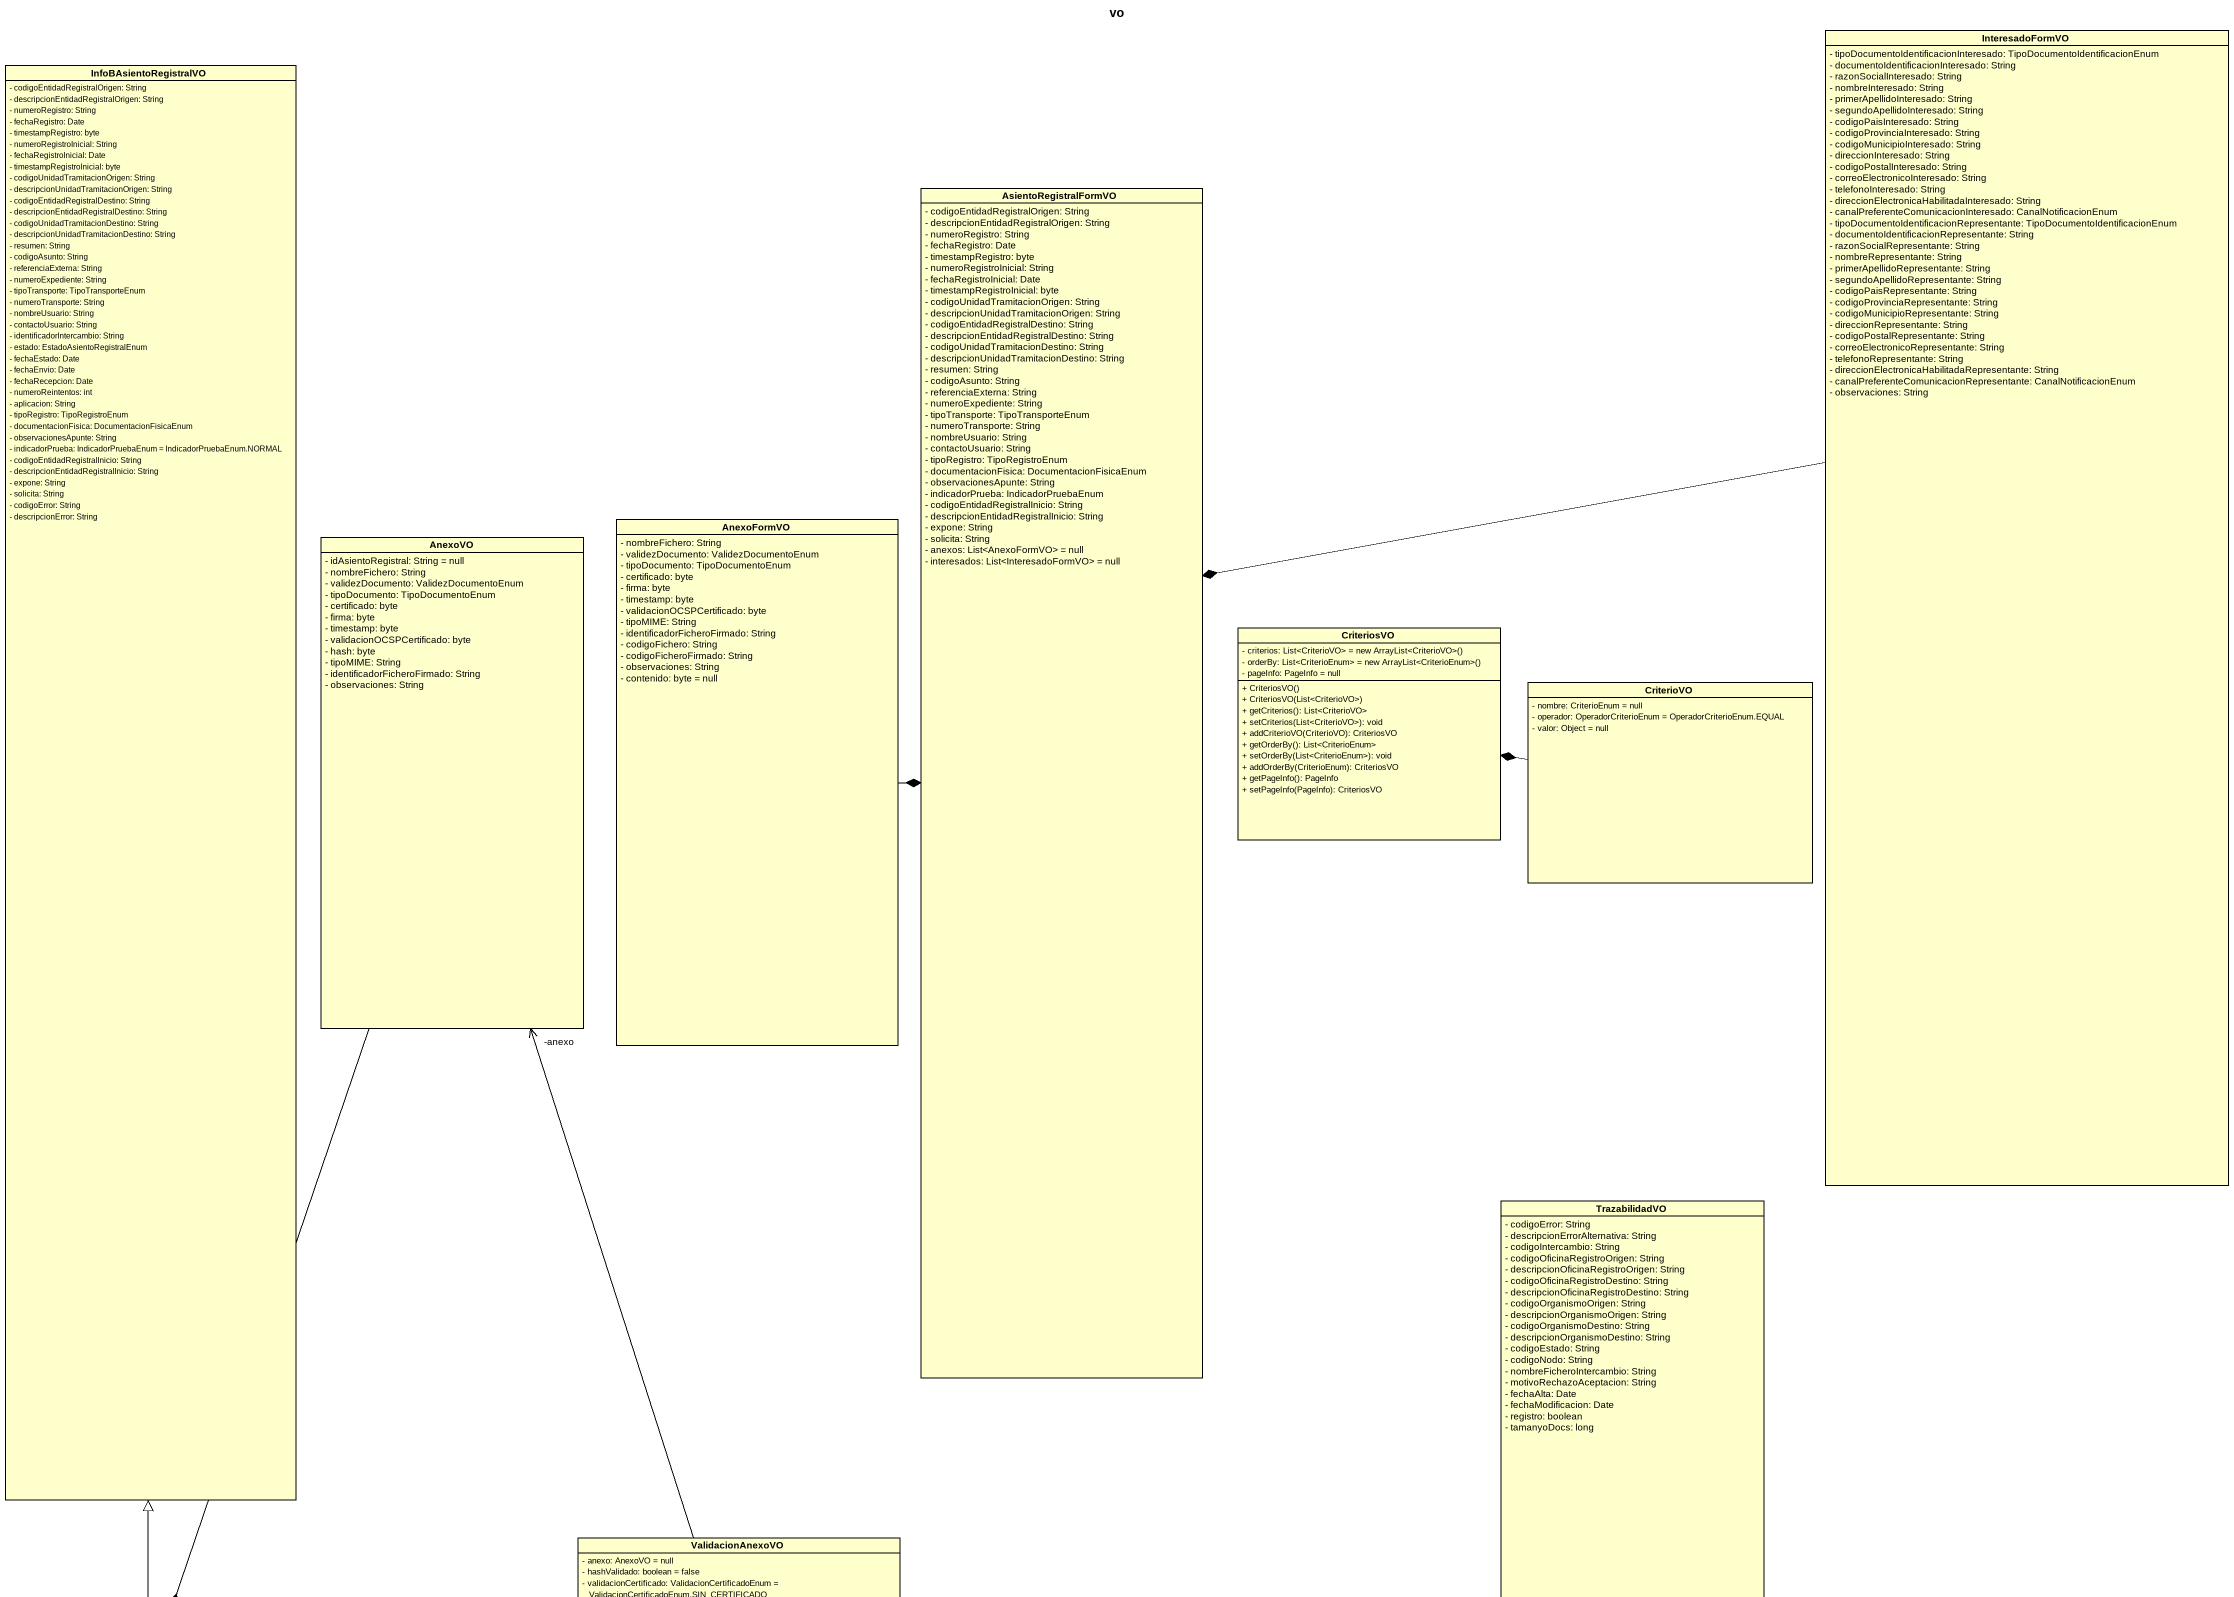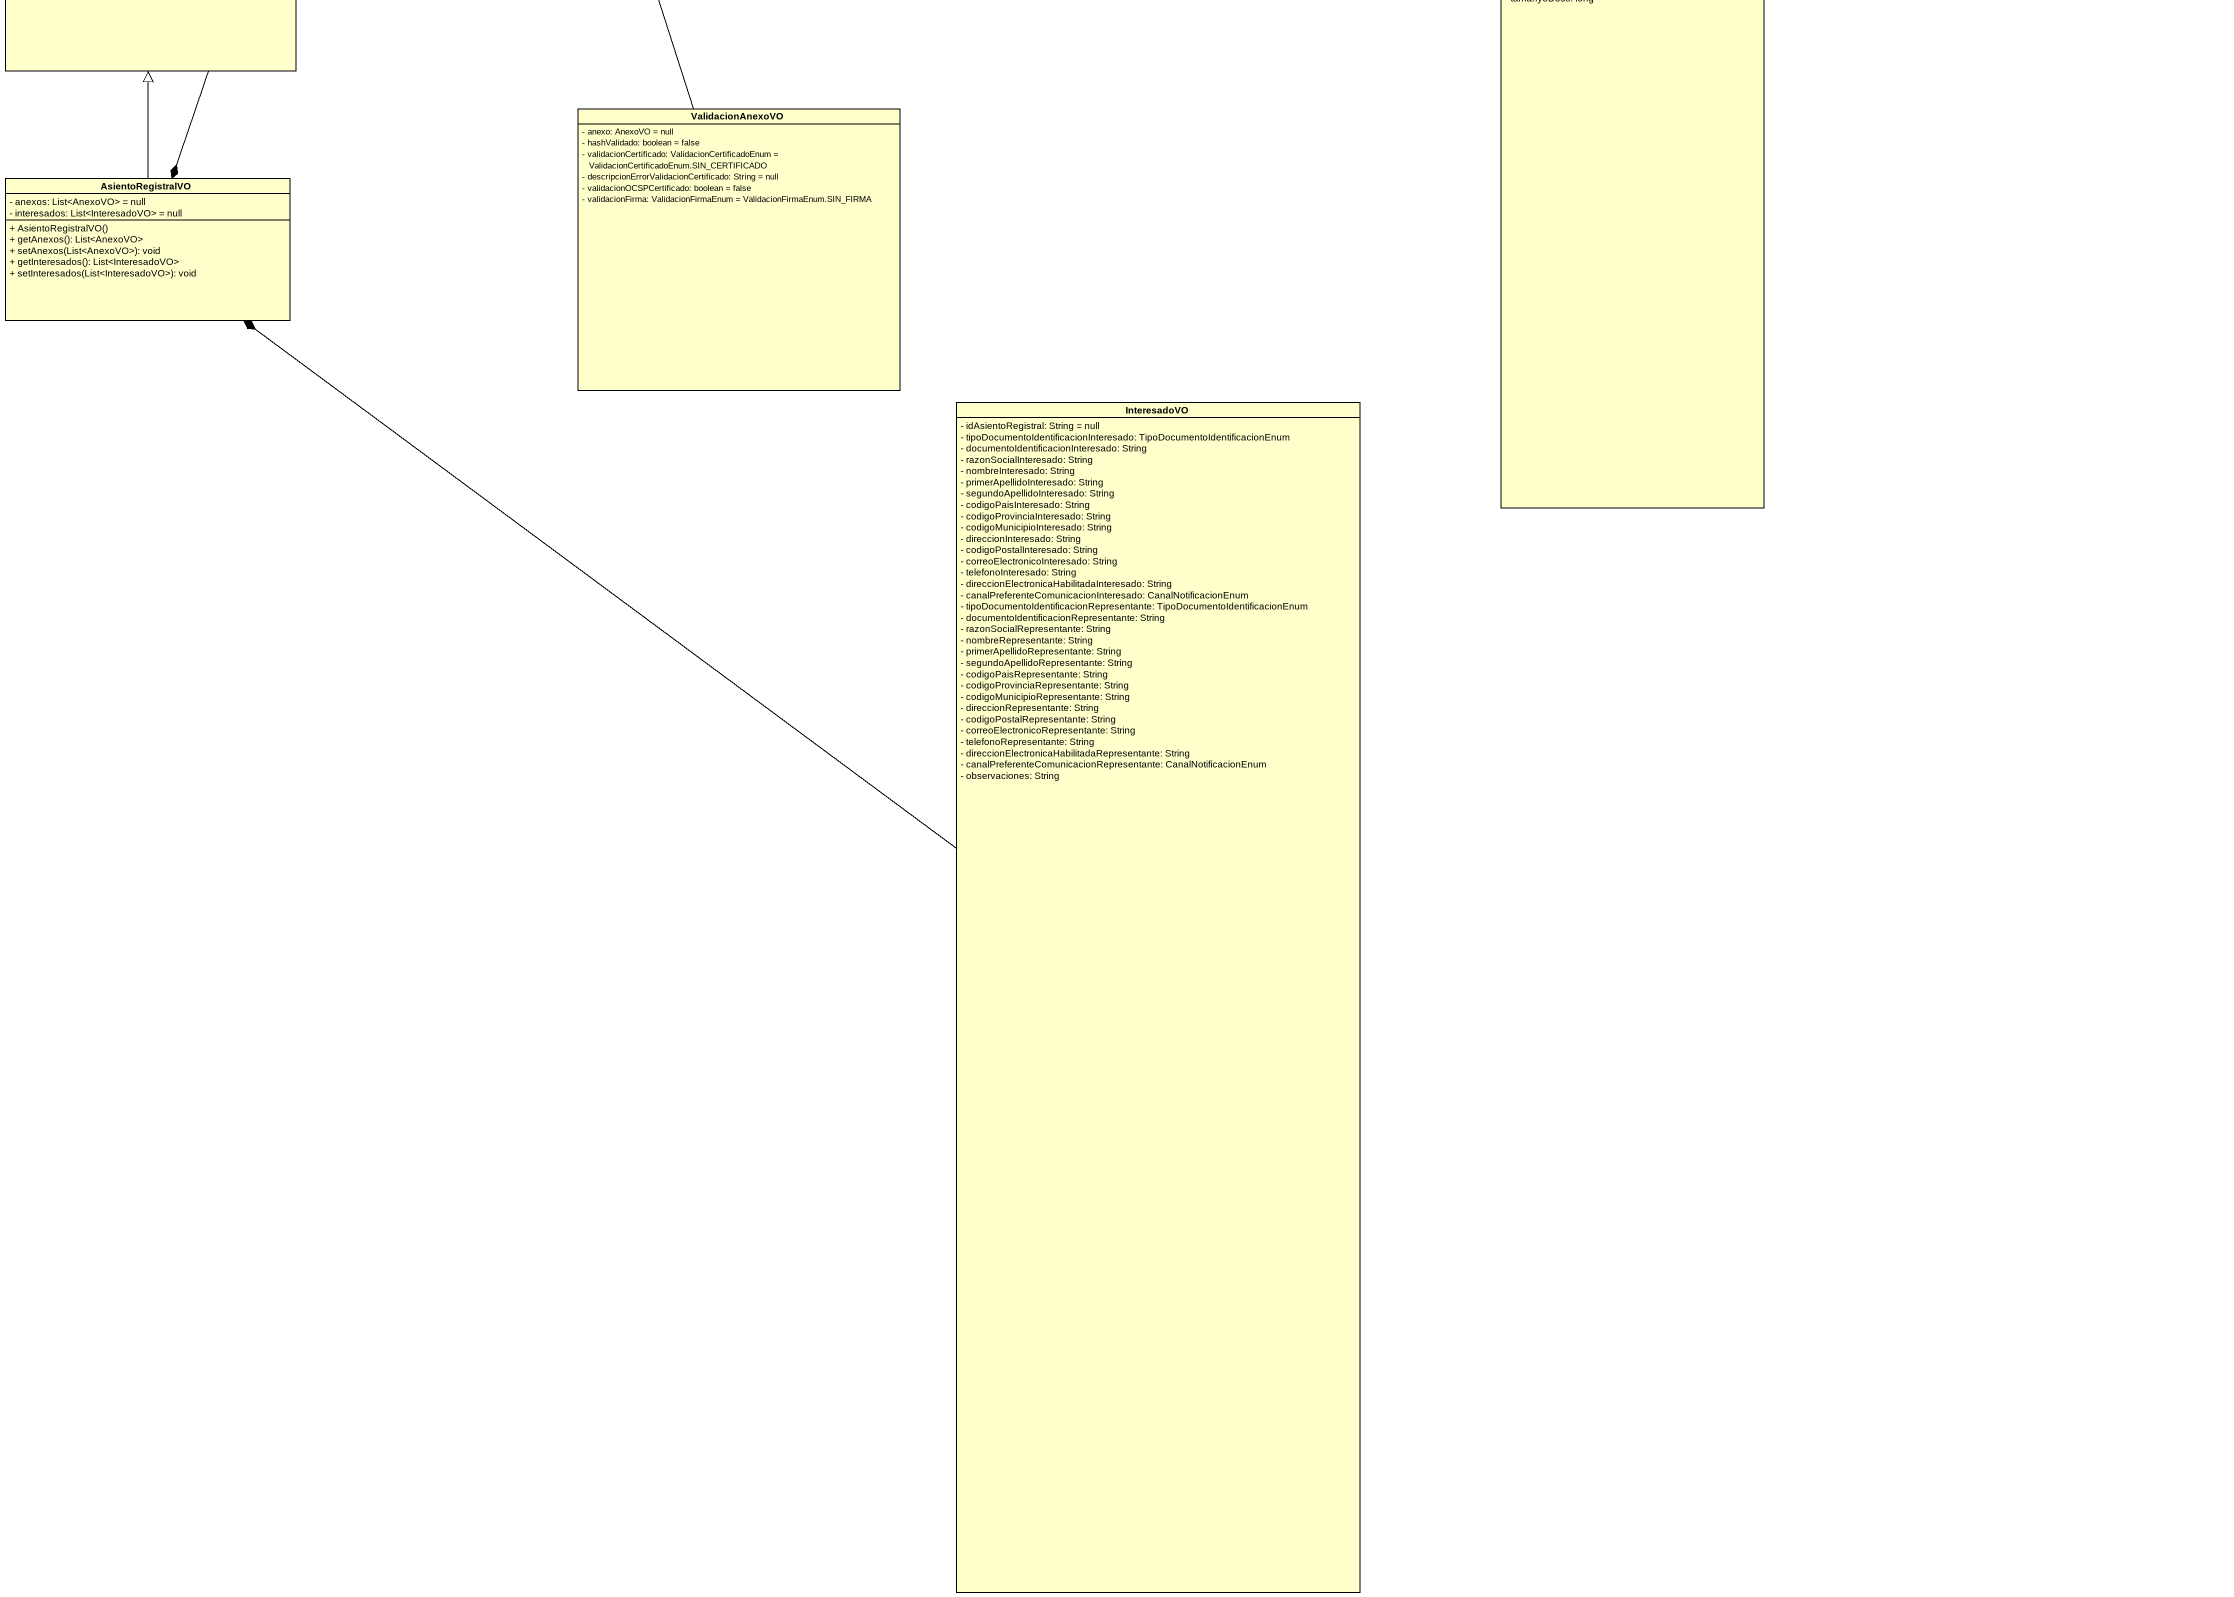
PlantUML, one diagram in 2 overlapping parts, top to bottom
@startuml
title vo
hide circle
hide empty members
skinparam classAttributeIconSize 0
class InteresadoFormVO {
  - tipoDocumentoIdentificacionInteresado: TipoDocumentoIdentificacionEnum
  - documentoIdentificacionInteresado: String
  - razonSocialInteresado: String
  - nombreInteresado: String
  - primerApellidoInteresado: String
  - segundoApellidoInteresado: String
  - codigoPaisInteresado: String
  - codigoProvinciaInteresado: String
  - codigoMunicipioInteresado: String
  - direccionInteresado: String
  - codigoPostalInteresado: String
  - correoElectronicoInteresado: String
  - telefonoInteresado: String
  - direccionElectronicaHabilitadaInteresado: String
  - canalPreferenteComunicacionInteresado: CanalNotificacionEnum
  - tipoDocumentoIdentificacionRepresentante: TipoDocumentoIdentificacionEnum
  - documentoIdentificacionRepresentante: String
  - razonSocialRepresentante: String
  - nombreRepresentante: String
  - primerApellidoRepresentante: String
  - segundoApellidoRepresentante: String
  - codigoPaisRepresentante: String
  - codigoProvinciaRepresentante: String
  - codigoMunicipioRepresentante: String
  - direccionRepresentante: String
  - codigoPostalRepresentante: String
  - correoElectronicoRepresentante: String
  - telefonoRepresentante: String
  - direccionElectronicaHabilitadaRepresentante: String
  - canalPreferenteComunicacionRepresentante: CanalNotificacionEnum
  - observaciones: String
}
class InfoBAsientoRegistralVO {
  - codigoEntidadRegistralOrigen: String
  - descripcionEntidadRegistralOrigen: String
  - numeroRegistro: String
  - fechaRegistro: Date
  - timestampRegistro: byte
  - numeroRegistroInicial: String
  - fechaRegistroInicial: Date
  - timestampRegistroInicial: byte
  - codigoUnidadTramitacionOrigen: String
  - descripcionUnidadTramitacionOrigen: String
  - codigoEntidadRegistralDestino: String
  - descripcionEntidadRegistralDestino: String
  - codigoUnidadTramitacionDestino: String
  - descripcionUnidadTramitacionDestino: String
  - resumen: String
  - codigoAsunto: String
  - referenciaExterna: String
  - numeroExpediente: String
  - tipoTransporte: TipoTransporteEnum
  - numeroTransporte: String
  - nombreUsuario: String
  - contactoUsuario: String
  - identificadorIntercambio: String
  - estado: EstadoAsientoRegistralEnum
  - fechaEstado: Date
  - fechaEnvio: Date
  - fechaRecepcion: Date
  - numeroReintentos: int
  - aplicacion: String
  - tipoRegistro: TipoRegistroEnum
  - documentacionFisica: DocumentacionFisicaEnum
  - observacionesApunte: String
  - indicadorPrueba: IndicadorPruebaEnum = IndicadorPruebaEnum.NORMAL
  - codigoEntidadRegistralInicio: String
  - descripcionEntidadRegistralInicio: String
  - expone: String
  - solicita: String
  - codigoError: String
  - descripcionError: String
}
class AsientoRegistralFormVO {
  - codigoEntidadRegistralOrigen: String
  - descripcionEntidadRegistralOrigen: String
  - numeroRegistro: String
  - fechaRegistro: Date
  - timestampRegistro: byte
  - numeroRegistroInicial: String
  - fechaRegistroInicial: Date
  - timestampRegistroInicial: byte
  - codigoUnidadTramitacionOrigen: String
  - descripcionUnidadTramitacionOrigen: String
  - codigoEntidadRegistralDestino: String
  - descripcionEntidadRegistralDestino: String
  - codigoUnidadTramitacionDestino: String
  - descripcionUnidadTramitacionDestino: String
  - resumen: String
  - codigoAsunto: String
  - referenciaExterna: String
  - numeroExpediente: String
  - tipoTransporte: TipoTransporteEnum
  - numeroTransporte: String
  - nombreUsuario: String
  - contactoUsuario: String
  - tipoRegistro: TipoRegistroEnum
  - documentacionFisica: DocumentacionFisicaEnum
  - observacionesApunte: String
  - indicadorPrueba: IndicadorPruebaEnum
  - codigoEntidadRegistralInicio: String
  - descripcionEntidadRegistralInicio: String
  - expone: String
  - solicita: String
  - anexos: List<AnexoFormVO> = null
  - interesados: List<InteresadoFormVO> = null
}
class AnexoFormVO {
  - nombreFichero: String
  - validezDocumento: ValidezDocumentoEnum
  - tipoDocumento: TipoDocumentoEnum
  - certificado: byte
  - firma: byte
  - timestamp: byte
  - validacionOCSPCertificado: byte
  - tipoMIME: String
  - identificadorFicheroFirmado: String
  - codigoFichero: String
  - codigoFicheroFirmado: String
  - observaciones: String
  - contenido: byte = null
}
class AnexoVO {
  - idAsientoRegistral: String = null
  - nombreFichero: String
  - validezDocumento: ValidezDocumentoEnum
  - tipoDocumento: TipoDocumentoEnum
  - certificado: byte
  - firma: byte
  - timestamp: byte
  - validacionOCSPCertificado: byte
  - hash: byte
  - tipoMIME: String
  - identificadorFicheroFirmado: String
  - observaciones: String
}
class CriteriosVO {
  {field} - criterios: List<CriterioVO> = new ArrayList<CriterioVO>()
  {field} - orderBy: List<CriterioEnum> = new ArrayList<CriterioEnum>()
  - pageInfo: PageInfo = null
  + CriteriosVO()
  + CriteriosVO(List<CriterioVO>)
  + getCriterios(): List<CriterioVO>
  + setCriterios(List<CriterioVO>): void
  + addCriterioVO(CriterioVO): CriteriosVO
  + getOrderBy(): List<CriterioEnum>
  + setOrderBy(List<CriterioEnum>): void
  + addOrderBy(CriterioEnum): CriteriosVO
  + getPageInfo(): PageInfo
  + setPageInfo(PageInfo): CriteriosVO
}
class CriterioVO {
  - nombre: CriterioEnum = null
  - operador: OperadorCriterioEnum = OperadorCriterioEnum.EQUAL
  - valor: Object = null
}
class TrazabilidadVO {
  - codigoError: String
  - descripcionErrorAlternativa: String
  - codigoIntercambio: String
  - codigoOficinaRegistroOrigen: String
  - descripcionOficinaRegistroOrigen: String
  - codigoOficinaRegistroDestino: String
  - descripcionOficinaRegistroDestino: String
  - codigoOrganismoOrigen: String
  - descripcionOrganismoOrigen: String
  - codigoOrganismoDestino: String
  - descripcionOrganismoDestino: String
  - codigoEstado: String
  - codigoNodo: String
  - nombreFicheroIntercambio: String
  - motivoRechazoAceptacion: String
  - fechaAlta: Date
  - fechaModificacion: Date
  - registro: boolean
  - tamanyoDocs: long
}
class ValidacionAnexoVO {
  - anexo: AnexoVO = null
  - hashValidado: boolean = false
  - validacionCertificado: ValidacionCertificadoEnum = ValidacionCertificadoEnum.SIN_CERTIFICADO
  - descripcionErrorValidacionCertificado: String = null
  - validacionOCSPCertificado: boolean = false
  - validacionFirma: ValidacionFirmaEnum = ValidacionFirmaEnum.SIN_FIRMA
}
class AsientoRegistralVO {
  - anexos: List<AnexoVO> = null
  - interesados: List<InteresadoVO> = null
  + AsientoRegistralVO()
  + getAnexos(): List<AnexoVO>
  + setAnexos(List<AnexoVO>): void
  + getInteresados(): List<InteresadoVO>
  + setInteresados(List<InteresadoVO>): void
}
class InteresadoVO {
  - idAsientoRegistral: String = null
  - tipoDocumentoIdentificacionInteresado: TipoDocumentoIdentificacionEnum
  - documentoIdentificacionInteresado: String
  - razonSocialInteresado: String
  - nombreInteresado: String
  - primerApellidoInteresado: String
  - segundoApellidoInteresado: String
  - codigoPaisInteresado: String
  - codigoProvinciaInteresado: String
  - codigoMunicipioInteresado: String
  - direccionInteresado: String
  - codigoPostalInteresado: String
  - correoElectronicoInteresado: String
  - telefonoInteresado: String
  - direccionElectronicaHabilitadaInteresado: String
  - canalPreferenteComunicacionInteresado: CanalNotificacionEnum
  - tipoDocumentoIdentificacionRepresentante: TipoDocumentoIdentificacionEnum
  - documentoIdentificacionRepresentante: String
  - razonSocialRepresentante: String
  - nombreRepresentante: String
  - primerApellidoRepresentante: String
  - segundoApellidoRepresentante: String
  - codigoPaisRepresentante: String
  - codigoProvinciaRepresentante: String
  - codigoMunicipioRepresentante: String
  - direccionRepresentante: String
  - codigoPostalRepresentante: String
  - correoElectronicoRepresentante: String
  - telefonoRepresentante: String
  - direccionElectronicaHabilitadaRepresentante: String
  - canalPreferenteComunicacionRepresentante: CanalNotificacionEnum
  - observaciones: String
}
InteresadoFormVO -left-* AsientoRegistralFormVO
AnexoFormVO -right-* AsientoRegistralFormVO
AnexoVO --* AsientoRegistralVO
CriterioVO -left-* CriteriosVO
ValidacionAnexoVO -up-> "-anexo" AnexoVO
AsientoRegistralVO -up-|> InfoBAsientoRegistralVO
InteresadoVO -up-* AsientoRegistralVO
@enduml
